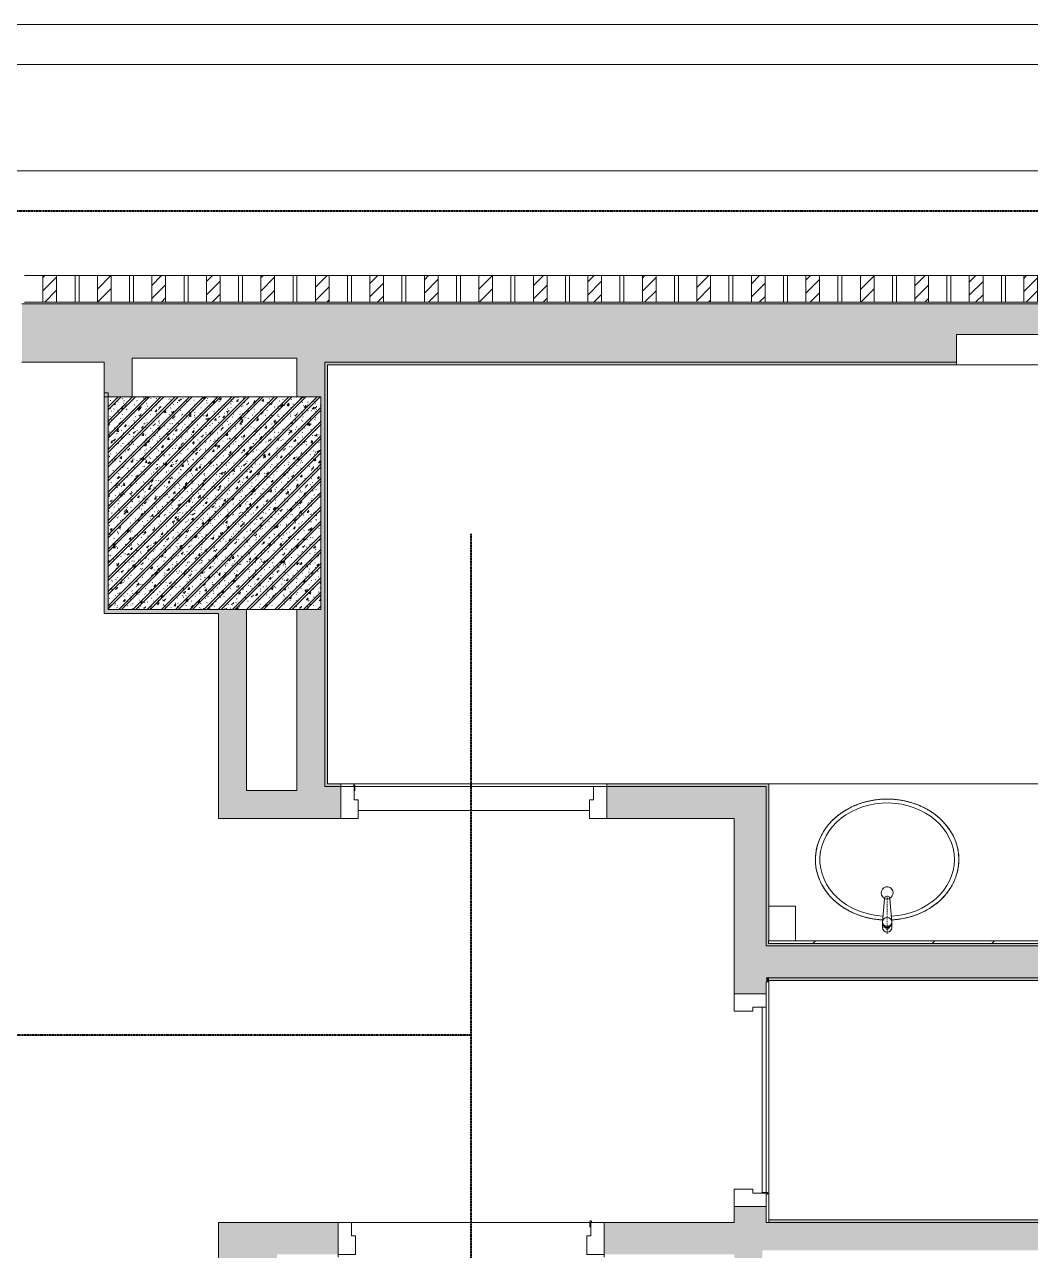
# Model space of a CAD drawing. Header units: millimetres. Extents: x -32090 to 18410, y 18847 to 76047.
# Drawn here: x -4105 to -321, y 71437 to 76047 of the extents above; entities that cross this region are included whole.
import ezdxf

# ---------------------------------------------------------------- set-up
doc = ezdxf.new("R2010")
doc.units = ezdxf.units.MM
doc.linetypes.add('Dash', pattern=[6.35, 3.175, -3.175])
doc.linetypes.add('dash 1-1', pattern=[2, 1, -1])
for name, color, linetype, lineweight in [('A-DETL', 90, 'Continuous', 5), ('A-DOOR', 31, 'Continuous', 5), ('A-DOOR-FRAM', 31, 'Continuous', 5), ('A-FLOR', 192, 'Continuous', 5), ('A-GLAZ-CURT', 52, 'Continuous', 5), ('A-GLAZ-CWMG', 51, 'Continuous', 5), ('A-WALL', 113, 'Continuous', 5), ('A-WALL-PATT', 111, 'Continuous', 5), ('P-SANR-FIXT', 6, 'Continuous', 5), ('P-SANR-FIXT-HDLN', 131, 'Dash', 5), ('S-COLS', 52, 'Continuous', 5)]:
    doc.layers.add(name, color=color, linetype=linetype, lineweight=lineweight)

# ---------------------------------------------------------------- blocks, each defined once
blk = doc.blocks.new('M_Concrete-Square-Column - C1 - 800 X 800-8344235-1st Traffic Floor Plan - Pedestrian')
at = {"layer": 'S-COLS'}
h = blk.add_hatch(dxfattribs=at)
h.set_pattern_fill('FP_17', color=256, style=0, pattern_type=2)
h.set_pattern_definition([(50, (3389.937, -74247), (63.763904, -5.57885), [6.667, -73.342]), (355, (3389.94, -74247), (-12.334876, 66.869514), [5.334, -58.674]), (100.451, (3395.25, -74247.465), (51.43036, 61.29098), [5.667, -62.332]), (46.184, (3389.94, -74229.22), (94.87722, -14.71484), [10.001, -110.014]), (96.636, (3397.84, -74230.45), (83.09115, 86.5993), [8.5, -93.497]), (351.184, (3389.94, -74229.22), (83.09204, 86.59928), [8.001, -88.011]), (21, (3398.827, -74233.665), (53.064487, -35.792726), [6.668, -73.343]), (326, (3398.83, -74233.665), (21.63066, 64.46546), [5.334, -58.674]), (71.451, (3403.25, -74236.65), (74.69646, 28.672367), [5.667, -62.332]), (37.5, (3389.937, -74247), (1.080413, 29.594271), [1.676, -56.286, 1.676, -57.887, -58.896]), (37.5, (3389.937, -74247), (1.080413, 29.594271), [-117.526, 1.676, -57.22]), (7.5, (3389.937, -74247), (23.386368, 35.063507), [1.676, -32.283, 1.676, -54.953, -22.447]), (7.5, (3389.937, -74247), (23.386368, 35.063507), [-90.589, 1.676, -20.771]), (327.5, (3370.112, -74247), (47.456567, -2.005468), [1.676, -20.549, 1.676, -67.666, -92.011]), (327.5, (3370.112, -74247), (47.456567, -2.005468), [-91.567, 1.676, -90.335]), (317.5, (3361.22, -74247), (51.844948, 8.89904), [1.676, -27.216, 1.676, -44.374, -65.342]), (317.5, (3361.22, -74247), (51.844948, 8.89904), [-74.943, 1.676, -63.665]), (45, (3389.937, -74247), (-26.716616, 26.716616), []), (45, (3389.937, -74236.11), (-26.716616, 26.716616), [])])
h.paths.add_polyline_path([(-400, -400), (400, -400), (400, 400), (-400, 400)])
at = {"layer": 'S-COLS', "lineweight": 15}
for p, q in [((400, 400), (-400, 400)), ((-400, 400), (-400, -400)), ((400, -400), (400, 400)), ((-400, -400), (400, -400))]:
    blk.add_line(p, q, dxfattribs=at)
blk = doc.blocks.new('GUTTER_1 - GUTTER_1-8544427-1st Traffic Floor Plan - Pedestrian')
at = {"layer": 'A-FLOR'}
for p, q in [((-32089.9, 76047.2), (18410.1, 76047.2)), ((18260.1, 75897.2), (-31939.9, 75897.2))]:
    blk.add_line(p, q, dxfattribs=at)
blk = doc.blocks.new('LAVABOR COUNTER2 - COUNTER TOP-10127124-1st Traffic Floor Plan - Pedestrian')
at = {"layer": 'P-SANR-FIXT', "color": 7}
blk.add_line((-1345, -600), (1345, -600), dxfattribs=at)
blk = doc.blocks.new('LAVABOR BASIN - LAVABOR BASIN-V38-1st Traffic Floor Plan - Pedestrian')
at = {"layer": 'P-SANR-FIXT', "color": 7}
for start, end in [(180, 64.3388), (115.6641, 180)]:
    blk.add_arc((0, -190), 22.5, start, end, dxfattribs=at)
for major_axis, ratio, start_param, end_param in [((-270, 0), 0.842593, 4.773653, 6.283185), ((270, 0), 0.842593, 3.141593, 7.792717), ((-253, 0), 0.841897, 4.775221, 6.283185), ((253, 0), 0.841897, 3.141593, 7.793141)]:
    blk.add_ellipse((0, -315), major_axis=major_axis, ratio=ratio, start_param=start_param, end_param=end_param, dxfattribs=at)
for points, knots in [([(-16.6, -87.9), (-20.5, -88.1), (-28.5, -88.7), (-40.4, -90), (-56.8, -92.4), (-72.9, -95.8), (-88.4, -100), (-103.9, -104.8), (-122.8, -112.1), (-144.2, -122.3), (-161.2, -132.3), (-174.1, -141), (-186.4, -150.1), (-200.9, -162.6), (-214.1, -176), (-223.6, -187.3), (-232.5, -199), (-242.5, -214.3), (-252.4, -233.3), (-260.2, -253.2), (-265.8, -273.4), (-269.2, -294), (-270, -308), (-270, -315)], [0.5195297, 0.5195297, 0.5195297, 0.5195297, 0.5333333, 0.5479167, 0.5625, 0.5916667, 0.60625, 0.6208333, 0.65, 0.6791667, 0.7083333, 0.7229167, 0.7375, 0.7666667, 0.7958333, 0.8104167, 0.825, 0.8541667, 0.8833333, 0.9125, 0.9416667, 0.9708333, 1, 1, 1, 1]), ([(270, -315), (270, -306.9), (269, -291), (265.3, -271.5), (260.9, -256.1), (256.9, -244.7), (252.2, -233.4), (246.8, -222.4), (240.7, -211.7), (233.9, -201.2), (226.5, -191), (218.5, -181.2), (210, -171.8), (200.7, -162.7), (191, -154), (180.7, -145.9), (170, -138.2), (158.8, -130.9), (147.1, -124.1), (135.1, -117.9), (122.7, -112.2), (109.9, -107.1), (96.7, -102.5), (83.5, -98.5), (70, -95.2), (56.2, -92.4), (42.2, -90.2), (29, -88.7), (20.5, -88.1), (16.6, -87.9)], [0, 0, 0, 0, 0.0333333, 0.0666667, 0.0833333, 0.1, 0.1166667, 0.1333333, 0.15, 0.1666667, 0.1833333, 0.2, 0.2166667, 0.2333333, 0.25, 0.2666667, 0.2833333, 0.3, 0.3166667, 0.3333333, 0.35, 0.3666667, 0.3833333, 0.4, 0.4166667, 0.4333333, 0.45, 0.4666667, 0.4804703, 0.4804703, 0.4804703, 0.4804703]), ([(-270, -315), (-270, -323.1), (-269, -339), (-265.3, -358.5), (-260.9, -373.9), (-256.9, -385.3), (-252.2, -396.6), (-246.8, -407.6), (-240.7, -418.3), (-233.9, -428.8), (-226.5, -439), (-218.5, -448.8), (-210, -458.2), (-200.7, -467.3), (-191, -476), (-180.7, -484.1), (-170, -491.8), (-158.8, -499.1), (-147.1, -505.9), (-135.1, -512.1), (-122.7, -517.8), (-109.9, -522.9), (-96.7, -527.5), (-83.5, -531.5), (-70, -534.8), (-56.2, -537.6), (-42.2, -539.8), (-28.2, -541.4), (-14.2, -542.3), (0, -542.6), (14.2, -542.3), (27.7, -541.4), (40.4, -540), (56.8, -537.6), (72.9, -534.2), (88.4, -530), (103.9, -525.2), (122.8, -517.9), (144.2, -507.7), (161.2, -497.7), (174.1, -489), (186.4, -479.9), (200.9, -467.4), (214.1, -454), (223.6, -442.7), (232.5, -431), (242.5, -415.7), (252.4, -396.7), (260.2, -376.8), (265.8, -356.6), (269.2, -336), (270, -322), (270, -315)], [0, 0, 0, 0, 0.033333, 0.066667, 0.083333, 0.1, 0.116667, 0.133333, 0.15, 0.166667, 0.183333, 0.2, 0.216667, 0.233333, 0.25, 0.266667, 0.283333, 0.3, 0.316667, 0.333333, 0.35, 0.366667, 0.383333, 0.4, 0.416667, 0.433333, 0.45, 0.466667, 0.483333, 0.5, 0.516667, 0.533333, 0.547917, 0.5625, 0.591667, 0.60625, 0.620833, 0.65, 0.679167, 0.708333, 0.722917, 0.7375, 0.766667, 0.795833, 0.810417, 0.825, 0.854167, 0.883333, 0.9125, 0.941667, 0.970833, 1, 1, 1, 1])]:
    blk.add_open_spline(points, degree=3, knots=knots, dxfattribs=at)
blk = doc.blocks.new('Mirror1 - Type 1-10972250-1st Traffic Floor Plan - Pedestrian')
at = {"layer": 'P-SANR-FIXT'}
h = blk.add_hatch(dxfattribs=at)
h.set_pattern_fill('FP_30', color=256, style=0, pattern_type=2)
h.set_pattern_definition([(225, (164.58, 72587), (-84.19025, -308.69666), [396.875, -79.375, 1.676, -77.699])])
h.paths.add_polyline_path([(-1111.4, -5), (-1220.5, -5), (-1220.5, -15), (1470.5, -15), (1470.5, -5), (-533.2, -5)])
at = {"layer": 'P-SANR-FIXT', "color": 7}
for p, q in [((1470.5, -5), (-1220.5, -5)), ((-1220.5, -5), (-1220.5, -15)), ((-1220.5, -15), (1470.5, -15)), ((1470.5, -15), (1470.5, -5))]:
    blk.add_line(p, q, dxfattribs=at)
blk = doc.blocks.new('hop xit xa phong - LT764-9765372-1st Traffic Floor Plan - Pedestrian')
at = {"layer": 'P-SANR-FIXT', "color": 7}
for p, q in [((-50, 130), (-50, 0)), ((-50, 130), (-50, 0)), ((-50, 0), (50, 0)), ((-50, 0), (50, 0))]:
    blk.add_line(p, q, dxfattribs=at)
blk = doc.blocks.new('voi nuoc 1 - BASIN TAP 1-9921684-1st Traffic Floor Plan - Pedestrian')
at = {"layer": 'P-SANR-FIXT', "color": 7}
for p, q in [((-17.2, 44.2), (-10, 131.2)), ((-10, 131.2), (-17.2, 44.2)), ((10, 131.2), (17.3, 44.2)), ((10, 131.2), (17.3, 44.2)), ((-17.2, 23.4), (-17.2, 44.2)), ((-17.2, 44.2), (-17.2, 23.4)), ((17.3, 44.2), (17.3, 23.4)), ((17.3, 44.2), (17.3, 23.4))]:
    blk.add_line(p, q, dxfattribs=at)
for centre, radius, start, end in [((0, 131.2), 10, 0, 180), ((0, 131.2), 10, 0, 180), ((0, 23.4), 17.2, 180, 0), ((0, 23.4), 17.2, 180, 0)]:
    blk.add_arc(centre, radius, start, end, dxfattribs=at)
blk.add_ellipse((0, 44.2), major_axis=(-17.2, 0), ratio=0.965926, dxfattribs=at)
blk.add_ellipse((0, 40.4), major_axis=(-17.2, 0), ratio=0.965926, start_param=0, end_param=3.141593, dxfattribs=at)
at = {"layer": 'P-SANR-FIXT-HDLN', "color": 7}
for p, q in [((0, 0), (0, 143.8)), ((-12.5, 131.3), (12.5, 131.3)), ((-12.5, 23.4), (12.5, 23.4))]:
    blk.add_line(p, q, dxfattribs=at)
blk.add_circle((0, 23.4), 6.5, dxfattribs=at)
blk = doc.blocks.new('HOP GIAY - HOP GIAY-11892526-1st Traffic Floor Plan - Pedestrian')
at = {"layer": 'P-SANR-FIXT', "color": 7}
for p, q in [((-193.5, 110), (193.5, 110)), ((-193.5, -5), (-193.5, 110)), ((193.5, 110), (193.5, -5)), ((193.5, -5), (-193.5, -5))]:
    blk.add_line(p, q, dxfattribs=at)
blk = doc.blocks.new('DP3-D301 - DP3-D301-9167286-1st Traffic Floor Plan - Pedestrian')
at = {"layer": 'A-DOOR'}
for p, q in [((447, 63.1), (447, 44.1)), ((450, 44.1), (450, 58.5)), ((447, 44.1), (450, 44.1))]:
    blk.add_line(p, q, dxfattribs=at)
for centre, radius, start, end in [((450, 63.1), 3, 290.6789, 180), ((450, 63.1), 3, 48.0065, 121.3362), ((450, 63.1), 3, 48.0065, 121.3362), ((450, 63.1), 3, 48.0065, 121.3362), ((450, 63.1), 3, 48.0065, 121.3362), ((450, 63.1), 3, 48.0065, 121.3362), ((450, 63.1), 3, 48.0065, 121.3362), ((450, 63.1), 3, 48.0065, 121.3362), ((452.2, 58.4), 2.19, 120.9247, 176.9338)]:
    blk.add_arc(centre, radius, start, end, dxfattribs=at)
at = {"layer": 'A-DOOR-FRAM'}
for p, q in [((-450, 60), (-500, 60)), ((-450, 10), (-450, 60)), ((500, 60), (450.7, 60)), ((-435, 10), (-450, 10)), ((-435, -60), (-435, 10)), ((450, 10), (435, 10)), ((435, 10), (435, -60)), ((450, 44.1), (450, 10)), ((-500, -60), (-435, -60)), ((435, -60), (500, -60))]:
    blk.add_line(p, q, dxfattribs=at)
blk = doc.blocks.new('DP3-D302 - DP3-D302-9167299-1st Traffic Floor Plan - Pedestrian')
at = {"layer": 'A-DOOR'}
for p, q in [((-350, 60), (-400, 60)), ((-350, 10), (-350, 60)), ((347, 63.1), (347, 44.1)), ((350, 44.1), (350, 58.5)), ((400, 60), (350.7, 60)), ((-335, 10), (-350, 10)), ((-335, -60), (-335, 10)), ((350, 10), (335, 10)), ((335, 10), (335, -60)), ((347, 44.1), (350, 44.1)), ((350, 44.1), (350, 10)), ((-400, -60), (-335, -60)), ((335, -60), (400, -60))]:
    blk.add_line(p, q, dxfattribs=at)
for centre, radius, start, end in [((350, 63.1), 3, 290.6789, 180), ((350, 63.1), 3, 48.0065, 121.3362), ((350, 63.1), 3, 48.0065, 121.3362), ((350, 63.1), 3, 48.0065, 121.3362), ((350, 63.1), 3, 48.0065, 121.3362), ((350, 63.1), 3, 48.0065, 121.3362), ((350, 63.1), 3, 48.0065, 121.3362), ((350, 63.1), 3, 48.0065, 121.3362), ((352.2, 58.4), 2.19, 120.9247, 176.9338)]:
    blk.add_arc(centre, radius, start, end, dxfattribs=at)
blk = doc.blocks.new('DP3-D301 - DP3-D301-9167287-1st Traffic Floor Plan - Pedestrian')
at = {"layer": 'A-DOOR'}
for p, q in [((447, -44.1), (447, -63.1)), ((450, -44.1), (447, -44.1)), ((450, -58.5), (450, -44.1))]:
    blk.add_line(p, q, dxfattribs=at)
for centre, radius, start, end in [((450, -63.1), 3, 180, 69.3211), ((450, -63.1), 3, 238.6638, 311.9935), ((450, -63.1), 3, 238.6638, 311.9935), ((450, -63.1), 3, 238.6638, 311.9935), ((450, -63.1), 3, 238.6638, 311.9935), ((450, -63.1), 3, 238.6638, 311.9935), ((450, -63.1), 3, 238.6638, 311.9935), ((450, -63.1), 3, 238.6638, 311.9935), ((452.2, -58.4), 2.19, 183.0662, 239.0753)]:
    blk.add_arc(centre, radius, start, end, dxfattribs=at)
at = {"layer": 'A-DOOR-FRAM'}
for p, q in [((-500, 60), (-435, 60)), ((-435, 60), (-435, -10)), ((435, 60), (500, 60)), ((435, -10), (435, 60)), ((-450, -10), (-450, -60)), ((-435, -10), (-450, -10)), ((450, -10), (435, -10)), ((450, -44.1), (450, -10)), ((-450, -60), (-500, -60)), ((500, -60), (450.7, -60))]:
    blk.add_line(p, q, dxfattribs=at)
blk = doc.blocks.new('X Block - X Block-V100-1st Traffic Floor Plan - Pedestrian')
at = {"layer": 'A-GLAZ-CURT'}
h = blk.add_hatch(dxfattribs=at)
h.set_pattern_fill('FP_82', color=256, style=0, pattern_type=2)
h.set_pattern_definition([(225, (-327.434, 75052.996), (24.748737, -24.748737), [])])
h.paths.add_polyline_path([(18.3, 50), (-33.3, 50), (-33.3, -50), (18.3, -50)])
for p, q in [((-102.5, 50), (-33.3, 50)), ((-102.5, 50), (-102.5, -50)), ((18.3, 50), (-33.3, 50)), ((-33.3, 50), (-33.3, -50)), ((18.3, -50), (18.3, 50)), ((18.3, 50), (87.5, 50)), ((87.5, 50), (87.5, -50)), ((-33.3, -50), (-102.5, -50)), ((-33.3, -50), (18.3, -50)), ((87.5, -50), (18.3, -50))]:
    blk.add_line(p, q, dxfattribs=at)
blk = doc.blocks.new('X Block - X Block-V101-1st Traffic Floor Plan - Pedestrian')
at = {"layer": 'A-GLAZ-CURT'}
h = blk.add_hatch(dxfattribs=at)
h.set_pattern_fill('FP_83', color=256, style=0, pattern_type=2)
h.set_pattern_definition([(225, (-532.434, 75052.996), (24.748737, -24.748737), [])])
h.paths.add_polyline_path([(18.3, 50), (-33.3, 50), (-33.3, -50), (18.3, -50)])
for p, q in [((-102.5, 50), (-33.3, 50)), ((-102.5, 50), (-102.5, -50)), ((18.3, 50), (-33.3, 50)), ((-33.3, 50), (-33.3, -50)), ((18.3, -50), (18.3, 50)), ((18.3, 50), (87.5, 50)), ((87.5, 50), (87.5, -50)), ((-33.3, -50), (-102.5, -50)), ((-33.3, -50), (18.3, -50)), ((87.5, -50), (18.3, -50))]:
    blk.add_line(p, q, dxfattribs=at)
blk = doc.blocks.new('X Block - X Block-V102-1st Traffic Floor Plan - Pedestrian')
at = {"layer": 'A-GLAZ-CURT'}
h = blk.add_hatch(dxfattribs=at)
h.set_pattern_fill('FP_84', color=256, style=0, pattern_type=2)
h.set_pattern_definition([(225, (-737.434, 75052.996), (24.748737, -24.748737), [])])
h.paths.add_polyline_path([(18.3, 50), (-33.3, 50), (-33.3, -50), (18.3, -50)])
for p, q in [((-102.5, 50), (-33.3, 50)), ((-102.5, 50), (-102.5, -50)), ((18.3, 50), (-33.3, 50)), ((-33.3, 50), (-33.3, -50)), ((18.3, -50), (18.3, 50)), ((18.3, 50), (87.5, 50)), ((87.5, 50), (87.5, -50)), ((-33.3, -50), (-102.5, -50)), ((-33.3, -50), (18.3, -50)), ((87.5, -50), (18.3, -50))]:
    blk.add_line(p, q, dxfattribs=at)
blk = doc.blocks.new('X Block - X Block-V103-1st Traffic Floor Plan - Pedestrian')
at = {"layer": 'A-GLAZ-CURT'}
h = blk.add_hatch(dxfattribs=at)
h.set_pattern_fill('FP_85', color=256, style=0, pattern_type=2)
h.set_pattern_definition([(225, (-942.434, 75052.996), (24.748737, -24.748737), [])])
h.paths.add_polyline_path([(18.3, 50), (-33.3, 50), (-33.3, -50), (18.3, -50)])
for p, q in [((-102.5, 50), (-33.3, 50)), ((-102.5, 50), (-102.5, -50)), ((18.3, 50), (-33.3, 50)), ((-33.3, 50), (-33.3, -50)), ((18.3, -50), (18.3, 50)), ((18.3, 50), (87.5, 50)), ((87.5, 50), (87.5, -50)), ((-33.3, -50), (-102.5, -50)), ((-33.3, -50), (18.3, -50)), ((87.5, -50), (18.3, -50))]:
    blk.add_line(p, q, dxfattribs=at)
blk = doc.blocks.new('X Block - X Block-V104-1st Traffic Floor Plan - Pedestrian')
at = {"layer": 'A-GLAZ-CURT'}
h = blk.add_hatch(dxfattribs=at)
h.set_pattern_fill('FP_86', color=256, style=0, pattern_type=2)
h.set_pattern_definition([(225, (-1147.434, 75052.996), (24.748737, -24.748737), [])])
h.paths.add_polyline_path([(18.3, 50), (-33.3, 50), (-33.3, -50), (18.3, -50)])
for p, q in [((-102.5, 50), (-33.3, 50)), ((-102.5, 50), (-102.5, -50)), ((18.3, 50), (-33.3, 50)), ((-33.3, 50), (-33.3, -50)), ((18.3, -50), (18.3, 50)), ((18.3, 50), (87.5, 50)), ((87.5, 50), (87.5, -50)), ((-33.3, -50), (-102.5, -50)), ((-33.3, -50), (18.3, -50)), ((87.5, -50), (18.3, -50))]:
    blk.add_line(p, q, dxfattribs=at)
blk = doc.blocks.new('X Block - X Block-V105-1st Traffic Floor Plan - Pedestrian')
at = {"layer": 'A-GLAZ-CURT'}
h = blk.add_hatch(dxfattribs=at)
h.set_pattern_fill('FP_87', color=256, style=0, pattern_type=2)
h.set_pattern_definition([(225, (-1352.434, 75052.996), (24.748737, -24.748737), [])])
h.paths.add_polyline_path([(18.3, 50), (-33.3, 50), (-33.3, -50), (18.3, -50)])
for p, q in [((-102.5, 50), (-33.3, 50)), ((-102.5, 50), (-102.5, -50)), ((18.3, 50), (-33.3, 50)), ((-33.3, 50), (-33.3, -50)), ((18.3, -50), (18.3, 50)), ((18.3, 50), (87.5, 50)), ((87.5, 50), (87.5, -50)), ((-33.3, -50), (-102.5, -50)), ((-33.3, -50), (18.3, -50)), ((87.5, -50), (18.3, -50))]:
    blk.add_line(p, q, dxfattribs=at)
blk = doc.blocks.new('X Block - X Block-V106-1st Traffic Floor Plan - Pedestrian')
at = {"layer": 'A-GLAZ-CURT'}
h = blk.add_hatch(dxfattribs=at)
h.set_pattern_fill('FP_88', color=256, style=0, pattern_type=2)
h.set_pattern_definition([(225, (-1557.434, 75052.996), (24.748737, -24.748737), [])])
h.paths.add_polyline_path([(18.3, 50), (-33.3, 50), (-33.3, -50), (18.3, -50)])
for p, q in [((-102.5, 50), (-33.3, 50)), ((-102.5, 50), (-102.5, -50)), ((18.3, 50), (-33.3, 50)), ((-33.3, 50), (-33.3, -50)), ((18.3, -50), (18.3, 50)), ((18.3, 50), (87.5, 50)), ((87.5, 50), (87.5, -50)), ((-33.3, -50), (-102.5, -50)), ((-33.3, -50), (18.3, -50)), ((87.5, -50), (18.3, -50))]:
    blk.add_line(p, q, dxfattribs=at)
blk = doc.blocks.new('X Block - X Block-V107-1st Traffic Floor Plan - Pedestrian')
at = {"layer": 'A-GLAZ-CURT'}
h = blk.add_hatch(dxfattribs=at)
h.set_pattern_fill('FP_89', color=256, style=0, pattern_type=2)
h.set_pattern_definition([(225, (-1762.434, 75052.996), (24.748737, -24.748737), [])])
h.paths.add_polyline_path([(18.3, 50), (-33.3, 50), (-33.3, -50), (18.3, -50)])
for p, q in [((-102.5, 50), (-33.3, 50)), ((-102.5, 50), (-102.5, -50)), ((18.3, 50), (-33.3, 50)), ((-33.3, 50), (-33.3, -50)), ((18.3, -50), (18.3, 50)), ((18.3, 50), (87.5, 50)), ((87.5, 50), (87.5, -50)), ((-33.3, -50), (-102.5, -50)), ((-33.3, -50), (18.3, -50)), ((87.5, -50), (18.3, -50))]:
    blk.add_line(p, q, dxfattribs=at)
blk = doc.blocks.new('X Block - X Block-V108-1st Traffic Floor Plan - Pedestrian')
at = {"layer": 'A-GLAZ-CURT'}
h = blk.add_hatch(dxfattribs=at)
h.set_pattern_fill('FP_90', color=256, style=0, pattern_type=2)
h.set_pattern_definition([(225, (-1967.434, 75052.996), (24.748737, -24.748737), [])])
h.paths.add_polyline_path([(18.3, 50), (-33.3, 50), (-33.3, -50), (18.3, -50)])
for p, q in [((-102.5, 50), (-33.3, 50)), ((-102.5, 50), (-102.5, -50)), ((18.3, 50), (-33.3, 50)), ((-33.3, 50), (-33.3, -50)), ((18.3, -50), (18.3, 50)), ((18.3, 50), (87.5, 50)), ((87.5, 50), (87.5, -50)), ((-33.3, -50), (-102.5, -50)), ((-33.3, -50), (18.3, -50)), ((87.5, -50), (18.3, -50))]:
    blk.add_line(p, q, dxfattribs=at)
blk = doc.blocks.new('X Block - X Block-V109-1st Traffic Floor Plan - Pedestrian')
at = {"layer": 'A-GLAZ-CURT'}
h = blk.add_hatch(dxfattribs=at)
h.set_pattern_fill('FP_91', color=256, style=0, pattern_type=2)
h.set_pattern_definition([(225, (-2172.434, 75052.996), (24.748737, -24.748737), [])])
h.paths.add_polyline_path([(18.3, 50), (-33.3, 50), (-33.3, -50), (18.3, -50)])
for p, q in [((-102.5, 50), (-33.3, 50)), ((-102.5, 50), (-102.5, -50)), ((18.3, 50), (-33.3, 50)), ((-33.3, 50), (-33.3, -50)), ((18.3, -50), (18.3, 50)), ((18.3, 50), (87.5, 50)), ((87.5, 50), (87.5, -50)), ((-33.3, -50), (-102.5, -50)), ((-33.3, -50), (18.3, -50)), ((87.5, -50), (18.3, -50))]:
    blk.add_line(p, q, dxfattribs=at)
blk = doc.blocks.new('X Block - X Block-V110-1st Traffic Floor Plan - Pedestrian')
at = {"layer": 'A-GLAZ-CURT'}
h = blk.add_hatch(dxfattribs=at)
h.set_pattern_fill('FP_92', color=256, style=0, pattern_type=2)
h.set_pattern_definition([(225, (-2377.434, 75052.996), (24.748737, -24.748737), [])])
h.paths.add_polyline_path([(18.3, 50), (-33.3, 50), (-33.3, -50), (18.3, -50)])
for p, q in [((-102.5, 50), (-33.3, 50)), ((-102.5, 50), (-102.5, -50)), ((18.3, 50), (-33.3, 50)), ((-33.3, 50), (-33.3, -50)), ((18.3, -50), (18.3, 50)), ((18.3, 50), (87.5, 50)), ((87.5, 50), (87.5, -50)), ((-33.3, -50), (-102.5, -50)), ((-33.3, -50), (18.3, -50)), ((87.5, -50), (18.3, -50))]:
    blk.add_line(p, q, dxfattribs=at)
blk = doc.blocks.new('X Block - X Block-V111-1st Traffic Floor Plan - Pedestrian')
at = {"layer": 'A-GLAZ-CURT'}
h = blk.add_hatch(dxfattribs=at)
h.set_pattern_fill('FP_93', color=256, style=0, pattern_type=2)
h.set_pattern_definition([(225, (-2582.434, 75052.996), (24.748737, -24.748737), [])])
h.paths.add_polyline_path([(18.3, 50), (-33.3, 50), (-33.3, -50), (18.3, -50)])
for p, q in [((-102.5, 50), (-33.3, 50)), ((-102.5, 50), (-102.5, -50)), ((18.3, 50), (-33.3, 50)), ((-33.3, 50), (-33.3, -50)), ((18.3, -50), (18.3, 50)), ((18.3, 50), (87.5, 50)), ((87.5, 50), (87.5, -50)), ((-33.3, -50), (-102.5, -50)), ((-33.3, -50), (18.3, -50)), ((87.5, -50), (18.3, -50))]:
    blk.add_line(p, q, dxfattribs=at)
blk = doc.blocks.new('X Block - X Block-V112-1st Traffic Floor Plan - Pedestrian')
at = {"layer": 'A-GLAZ-CURT'}
h = blk.add_hatch(dxfattribs=at)
h.set_pattern_fill('FP_94', color=256, style=0, pattern_type=2)
h.set_pattern_definition([(225, (-2787.434, 75052.996), (24.748737, -24.748737), [])])
h.paths.add_polyline_path([(18.3, 50), (-33.3, 50), (-33.3, -50), (18.3, -50)])
for p, q in [((-102.5, 50), (-33.3, 50)), ((-102.5, 50), (-102.5, -50)), ((18.3, 50), (-33.3, 50)), ((-33.3, 50), (-33.3, -50)), ((18.3, -50), (18.3, 50)), ((18.3, 50), (87.5, 50)), ((87.5, 50), (87.5, -50)), ((-33.3, -50), (-102.5, -50)), ((-33.3, -50), (18.3, -50)), ((87.5, -50), (18.3, -50))]:
    blk.add_line(p, q, dxfattribs=at)
blk = doc.blocks.new('X Block - X Block-V113-1st Traffic Floor Plan - Pedestrian')
at = {"layer": 'A-GLAZ-CURT'}
h = blk.add_hatch(dxfattribs=at)
h.set_pattern_fill('FP_95', color=256, style=0, pattern_type=2)
h.set_pattern_definition([(225, (-2992.434, 75052.996), (24.748737, -24.748737), [])])
h.paths.add_polyline_path([(18.3, 50), (-33.3, 50), (-33.3, -50), (18.3, -50)])
for p, q in [((-102.5, 50), (-33.3, 50)), ((-102.5, 50), (-102.5, -50)), ((18.3, 50), (-33.3, 50)), ((-33.3, 50), (-33.3, -50)), ((18.3, -50), (18.3, 50)), ((18.3, 50), (87.5, 50)), ((87.5, 50), (87.5, -50)), ((-33.3, -50), (-102.5, -50)), ((-33.3, -50), (18.3, -50)), ((87.5, -50), (18.3, -50))]:
    blk.add_line(p, q, dxfattribs=at)
blk = doc.blocks.new('X Block - X Block-V114-1st Traffic Floor Plan - Pedestrian')
at = {"layer": 'A-GLAZ-CURT'}
h = blk.add_hatch(dxfattribs=at)
h.set_pattern_fill('FP_96', color=256, style=0, pattern_type=2)
h.set_pattern_definition([(225, (-3197.434, 75052.996), (24.748737, -24.748737), [])])
h.paths.add_polyline_path([(18.3, 50), (-33.3, 50), (-33.3, -50), (18.3, -50)])
for p, q in [((-102.5, 50), (-33.3, 50)), ((-102.5, 50), (-102.5, -50)), ((18.3, 50), (-33.3, 50)), ((-33.3, 50), (-33.3, -50)), ((18.3, -50), (18.3, 50)), ((18.3, 50), (87.5, 50)), ((87.5, 50), (87.5, -50)), ((-33.3, -50), (-102.5, -50)), ((-33.3, -50), (18.3, -50)), ((87.5, -50), (18.3, -50))]:
    blk.add_line(p, q, dxfattribs=at)
blk = doc.blocks.new('X Block - X Block-V115-1st Traffic Floor Plan - Pedestrian')
at = {"layer": 'A-GLAZ-CURT'}
h = blk.add_hatch(dxfattribs=at)
h.set_pattern_fill('FP_97', color=256, style=0, pattern_type=2)
h.set_pattern_definition([(225, (-3402.434, 75052.996), (24.748737, -24.748737), [])])
h.paths.add_polyline_path([(18.3, 50), (-33.3, 50), (-33.3, -50), (18.3, -50)])
for p, q in [((-102.5, 50), (-33.3, 50)), ((-102.5, 50), (-102.5, -50)), ((18.3, 50), (-33.3, 50)), ((-33.3, 50), (-33.3, -50)), ((18.3, -50), (18.3, 50)), ((18.3, 50), (87.5, 50)), ((87.5, 50), (87.5, -50)), ((-33.3, -50), (-102.5, -50)), ((-33.3, -50), (18.3, -50)), ((87.5, -50), (18.3, -50))]:
    blk.add_line(p, q, dxfattribs=at)
blk = doc.blocks.new('X Block - X Block-V116-1st Traffic Floor Plan - Pedestrian')
at = {"layer": 'A-GLAZ-CURT'}
h = blk.add_hatch(dxfattribs=at)
h.set_pattern_fill('FP_98', color=256, style=0, pattern_type=2)
h.set_pattern_definition([(225, (-3607.434, 75052.996), (24.748737, -24.748737), [])])
h.paths.add_polyline_path([(18.3, 50), (-33.3, 50), (-33.3, -50), (18.3, -50)])
for p, q in [((-102.5, 50), (-33.3, 50)), ((-102.5, 50), (-102.5, -50)), ((18.3, 50), (-33.3, 50)), ((-33.3, 50), (-33.3, -50)), ((18.3, -50), (18.3, 50)), ((18.3, 50), (87.5, 50)), ((87.5, 50), (87.5, -50)), ((-33.3, -50), (-102.5, -50)), ((-33.3, -50), (18.3, -50)), ((87.5, -50), (18.3, -50))]:
    blk.add_line(p, q, dxfattribs=at)
blk = doc.blocks.new('Rectangular Mullion - 15 x 100mm-10597006-1st Traffic Floor Plan - Pedestrian')
at = {"layer": 'A-GLAZ-CWMG'}
for p, q in [((10230.1, 75103), (10245.1, 75103)), ((10245.1, 75003), (10230.1, 75003))]:
    blk.add_line(p, q, dxfattribs=at)
blk = doc.blocks.new('X Block - X Block-V117-1st Traffic Floor Plan - Pedestrian')
at = {"layer": 'A-GLAZ-CURT'}
h = blk.add_hatch(dxfattribs=at)
h.set_pattern_fill('FP_99', color=256, style=0, pattern_type=2)
h.set_pattern_definition([(225, (-3812.434, 75052.996), (24.748737, -24.748737), [])])
h.paths.add_polyline_path([(18.3, 50), (-33.3, 50), (-33.3, -50), (18.3, -50)])
for p, q in [((-102.5, 50), (-33.3, 50)), ((-102.5, 50), (-102.5, -50)), ((18.3, 50), (-33.3, 50)), ((-33.3, 50), (-33.3, -50)), ((18.3, -50), (18.3, 50)), ((18.3, 50), (87.5, 50)), ((87.5, 50), (87.5, -50)), ((-33.3, -50), (-102.5, -50)), ((-33.3, -50), (18.3, -50)), ((87.5, -50), (18.3, -50))]:
    blk.add_line(p, q, dxfattribs=at)
blk = doc.blocks.new('X Block - X Block-V118-1st Traffic Floor Plan - Pedestrian')
at = {"layer": 'A-GLAZ-CURT'}
h = blk.add_hatch(dxfattribs=at)
h.set_pattern_fill('FP_100', color=256, style=0, pattern_type=2)
h.set_pattern_definition([(225, (-4009.934, 75052.996), (24.748737, -24.748737), [])])
h.paths.add_polyline_path([(25.8, 50), (-25.8, 50), (-25.8, -50), (25.8, -50)])
for p, q in [((-95, 50), (-25.8, 50)), ((-95, 50), (-95, -50)), ((25.8, 50), (-25.8, 50)), ((-25.8, 50), (-25.8, -50)), ((25.8, -50), (25.8, 50)), ((25.8, 50), (95, 50)), ((-25.8, -50), (-95, -50)), ((-25.8, -50), (25.8, -50)), ((95, -50), (25.8, -50))]:
    blk.add_line(p, q, dxfattribs=at)

msp = doc.modelspace()

# ---------------------------------------------------------------- hatches: boundary and pattern name
at = {"layer": 'A-WALL-PATT'}
h = msp.add_hatch(color=256, dxfattribs=at)
h.paths.add_polyline_path([(-4114.9, 74777), (-3804.9, 74777), (-3804.9, 74997), (-4114.9, 74997), (-4114.9, 74907.8)])
h.paths.add_polyline_path([(-5174.9, 74777), (-5114.9, 74777), (-5114.9, 74997), (-5174.9, 74997), (-5174.9, 74907.8)])
for points in [[(-3699.9, 74647), (-3699.9, 74997), (-3804.9, 74997), (-3804.9, 74647), (-3789.9, 74647)], [(-3079.9, 74792), (-3079.9, 74997), (-3699.9, 74997), (-3699.9, 74792), (-3349, 74792)], [(-2974.9, 74647), (-2974.9, 74997), (-3079.9, 74997), (-3079.9, 74647), (-2989.9, 74647)], [(-2964.9, 73182), (-2964.9, 74777), (-2974.9, 74777), (-2974.9, 73182)], [(-3789.9, 73832), (-3789.9, 74662), (-3804.9, 74662), (-3804.9, 73832)], [(-2989.9, 73847), (-2974.9, 73847), (-2974.9, 74647), (-2989.9, 74647)], [(-3269.9, 73832), (-3269.9, 73847), (-3789.9, 73847), (-3789.9, 73832), (-3349, 73832)], [(-3269.9, 73167), (-3269.9, 73832), (-3374.9, 73832), (-3374.9, 73167), (-3349, 73167)], [(-3079.9, 73167), (-2974.9, 73167), (-2974.9, 73847), (-3079.9, 73847), (-3079.9, 73182)], [(-3374.9, 73062), (-2974.9, 73062), (-2974.9, 73167), (-3374.9, 73167)], [(-1305.9, 72592), (-1305.9, 72602), (-1304.9, 72602), (-1304.9, 73192), (-1314.9, 73192), (-1314.9, 72592)], [(-458.4, 72582), (1385.1, 72582), (1385.1, 72592), (-1314.9, 72592), (-1314.9, 72582), (-1036.5, 72582)], [(-1036.5, 72462), (1395.1, 72462), (1395.1, 72582), (-1314.9, 72582), (-1314.9, 72462)], [(-1304.9, 72447), (-1304.9, 72462), (-1314.9, 72462), (-1314.9, 72447)], [(-1304.9, 72452), (1395.1, 72452), (1395.1, 72462), (-1304.9, 72462)], [(1395.1, 71542), (1395.1, 71552), (-1304.9, 71552), (-1304.9, 71542), (1385.1, 71542)], [(-3349, 69069.5), (-3154.9, 69069.5), (-3154.9, 71542), (-3374.9, 71542), (-3374.9, 69069.5)], [(-1329.9, 71437), (1395.1, 71437), (1395.1, 71542), (-1434.9, 71542), (-1434.9, 71437)], [(-1329.9, 69069.5), (-1329.9, 71437), (-1434.9, 71437), (-1434.9, 69069.5), (-1419.9, 69069.5)]]:
    msp.add_hatch(color=256, dxfattribs=at).paths.add_polyline_path(points)
h = msp.add_hatch(color=256, dxfattribs=at)
h.paths.add_polyline_path([(10655.1, 74777), (10655.1, 74997), (5722.6, 74997), (5722.6, 74777), (10525.8, 74777)])
h.paths.add_polyline_path([(4325.1, 74777), (4722.6, 74777), (4722.6, 74997), (-2974.9, 74997), (-2974.9, 74777), (-598.4, 74777), (-598.4, 74882), (-211.4, 74882), (-211.4, 74777), (3588.4, 74777)])
h = msp.add_hatch(color=256, dxfattribs=at)
h.paths.add_polyline_path([(-1036.5, 74767), (-598.4, 74767), (-598.4, 74777), (-2964.9, 74777), (-2964.9, 74767)])
h.paths.add_polyline_path([(-211.4, 74767), (4325.1, 74767), (4325.1, 74777), (-211.4, 74777)])
h = msp.add_hatch(color=256, dxfattribs=at)
h.paths.add_polyline_path([(-2974.9, 73062), (-2914.9, 73062), (-2914.9, 73182), (-2974.9, 73182), (-2974.9, 73148.7)])
h.paths.add_polyline_path([(-1914.9, 73062), (-1434.9, 73062), (-1434.9, 73182), (-1914.9, 73182)])
h = msp.add_hatch(color=256, dxfattribs=at)
h.paths.add_polyline_path([(-2914.9, 73182), (-2914.9, 73192), (-2964.9, 73192), (-2964.9, 73182)])
h.paths.add_polyline_path([(-1314.9, 73182), (-1314.9, 73192), (-1914.9, 73192), (-1914.9, 73182)])
h = msp.add_hatch(color=256, dxfattribs=at)
h.paths.add_polyline_path([(-1434.9, 71542), (-1314.9, 71542), (-1314.9, 71602), (-1434.9, 71602)])
h.paths.add_polyline_path([(-1434.9, 72402), (-1314.9, 72402), (-1314.9, 73182), (-1434.9, 73182), (-1434.9, 72462)])
h = msp.add_hatch(color=256, dxfattribs=at)
h.paths.add_polyline_path([(-3154.9, 71422), (-2924.9, 71422), (-2924.9, 71542), (-3154.9, 71542)])
h.paths.add_polyline_path([(-1434.9, 71422), (-1434.9, 71542), (-1924.9, 71542), (-1924.9, 71422), (-1614.6, 71422)])

# ---------------------------------------------------------------- linework, layer by layer
at = {"layer": 'A-DETL', "linetype": 'dash 1-1', "lineweight": 40}
for p, q in [((-4704.9, 75347), (12295.1, 75347)), ((-2424.9, 70251.2), (-2424.9, 74133.2)), ((-2424.9, 72247), (-5804.9, 72247))]:
    msp.add_line(p, q, dxfattribs=at)
at = {"layer": 'A-FLOR'}
for p, q in [((-31539.9, 75497.2), (17860.1, 75497.2)), ((-2849.9, 73092), (-1979.9, 73092)), ((-1329.9, 72352), (-1329.9, 71655)), ((-1977.9, 71542), (-2874.9, 71542))]:
    msp.add_line(p, q, dxfattribs=at)
at = {"layer": 'A-WALL', "lineweight": 15}
for p, q in [((4722.6, 74997), (-4114.9, 74997)), ((-4114.9, 74777), (-3804.9, 74777)), ((-3804.9, 74777), (-3804.9, 74662)), ((-3699.9, 74647), (-3699.9, 74792)), ((-3699.9, 74792), (-3079.9, 74792)), ((-3079.9, 74792), (-3079.9, 74647)), ((-2974.9, 73182), (-2974.9, 74777)), ((-2974.9, 74777), (-598.4, 74777)), ((-2974.9, 74777), (-2974.9, 73182)), ((-598.4, 74777), (-2974.9, 74777)), ((-2964.9, 73192), (-2964.9, 74767)), ((-2964.9, 74767), (-598.4, 74767)), ((-3789.9, 74662), (-3804.9, 74662)), ((-3804.9, 74647), (-3789.9, 74647)), ((-3804.9, 74647), (-3804.9, 73832)), ((-3789.9, 74647), (-3789.9, 74662)), ((-3804.9, 73832), (-3374.9, 73832)), ((-3374.9, 73832), (-3374.9, 73062)), ((-3269.9, 73167), (-3269.9, 73847)), ((-3079.9, 73847), (-3079.9, 73167)), ((-3079.9, 73167), (-3269.9, 73167)), ((-2974.9, 73182), (-2914.9, 73182)), ((-2914.9, 73192), (-2964.9, 73192)), ((-2914.9, 73062), (-2914.9, 73192)), ((-1914.9, 73192), (-1914.9, 73062)), ((-1304.9, 73192), (-1914.9, 73192)), ((-1314.9, 73182), (-1914.9, 73182)), ((-1314.9, 72582), (-1314.9, 73182)), ((-1304.9, 72602), (-1304.9, 73192)), ((-3374.9, 73062), (-2974.9, 73062)), ((-2974.9, 73062), (-2914.9, 73062)), ((-1914.9, 73062), (-1434.9, 73062)), ((-1434.9, 73062), (-1434.9, 72402)), ((1395.1, 72582), (-1314.9, 72582)), ((-1314.9, 72462), (1395.1, 72462)), ((-1314.9, 72402), (-1314.9, 72447)), ((-1314.9, 72447), (-1304.9, 72447)), ((-1304.9, 72452), (1385.1, 72452)), ((-1304.9, 72447), (-1304.9, 72452)), ((-1434.9, 72402), (-1314.9, 72402)), ((-1434.9, 71602), (-1434.9, 71542)), ((-1314.9, 71602), (-1434.9, 71602)), ((-1314.9, 71542), (-1314.9, 71602)), ((1385.1, 71552), (-1304.9, 71552)), ((-1304.9, 71552), (-1304.9, 71542)), ((-2924.9, 71542), (-3374.9, 71542)), ((-3374.9, 71542), (-3374.9, 68712)), ((-2924.9, 71412), (-2924.9, 71542)), ((-1434.9, 71542), (-1924.9, 71542)), ((-1924.9, 71542), (-1924.9, 71412)), ((-1314.9, 71542), (1395.1, 71542))]:
    msp.add_line(p, q, dxfattribs=at)
at = {"layer": 'A-WALL'}
for p, q in [((-3804.9, 74662), (-3804.9, 74647)), ((-3804.9, 74662), (-3804.9, 74647)), ((-2914.9, 73192), (-1914.9, 73192)), ((-1964.9, 73182), (-2861.9, 73182)), ((-1304.9, 72447), (-1304.9, 71552)), ((-1314.9, 71655), (-1314.9, 72352))]:
    msp.add_line(p, q, dxfattribs=at)

# ---------------------------------------------------------------- block references
at = {"layer": 'A-DOOR', "rotation": 270.0000000000001}
msp.add_blockref('DP3-D302 - DP3-D302-9167299-1st Traffic Floor Plan - Pedestrian', (-1374.9, 72002), dxfattribs=at)
at = {"layer": 'A-DOOR-FRAM', "rotation": 180}
msp.add_blockref('DP3-D301 - DP3-D301-9167287-1st Traffic Floor Plan - Pedestrian', (-2414.9, 73122), dxfattribs=at)
at = {"layer": 'A-DOOR-FRAM'}
msp.add_blockref('DP3-D301 - DP3-D301-9167286-1st Traffic Floor Plan - Pedestrian', (-2424.9, 71482), dxfattribs=at)
at = {"layer": 'A-FLOR'}
msp.add_blockref('GUTTER_1 - GUTTER_1-8544427-1st Traffic Floor Plan - Pedestrian', (0, 0), dxfattribs=at)
at = {"layer": 'A-GLAZ-CURT', "rotation": 180}
for name, p in [('X Block - X Block-V118-1st Traffic Floor Plan - Pedestrian', (-4009.9, 75053)), ('X Block - X Block-V117-1st Traffic Floor Plan - Pedestrian', (-3812.4, 75053)), ('X Block - X Block-V116-1st Traffic Floor Plan - Pedestrian', (-3607.4, 75053)), ('X Block - X Block-V115-1st Traffic Floor Plan - Pedestrian', (-3402.4, 75053)), ('X Block - X Block-V114-1st Traffic Floor Plan - Pedestrian', (-3197.4, 75053)), ('X Block - X Block-V113-1st Traffic Floor Plan - Pedestrian', (-2992.4, 75053)), ('X Block - X Block-V112-1st Traffic Floor Plan - Pedestrian', (-2787.4, 75053)), ('X Block - X Block-V111-1st Traffic Floor Plan - Pedestrian', (-2582.4, 75053)), ('X Block - X Block-V110-1st Traffic Floor Plan - Pedestrian', (-2377.4, 75053)), ('X Block - X Block-V109-1st Traffic Floor Plan - Pedestrian', (-2172.4, 75053)), ('X Block - X Block-V108-1st Traffic Floor Plan - Pedestrian', (-1967.4, 75053)), ('X Block - X Block-V107-1st Traffic Floor Plan - Pedestrian', (-1762.4, 75053)), ('X Block - X Block-V106-1st Traffic Floor Plan - Pedestrian', (-1557.4, 75053)), ('X Block - X Block-V105-1st Traffic Floor Plan - Pedestrian', (-1352.4, 75053)), ('X Block - X Block-V104-1st Traffic Floor Plan - Pedestrian', (-1147.4, 75053)), ('X Block - X Block-V103-1st Traffic Floor Plan - Pedestrian', (-942.4, 75053)), ('X Block - X Block-V102-1st Traffic Floor Plan - Pedestrian', (-737.4, 75053)), ('X Block - X Block-V101-1st Traffic Floor Plan - Pedestrian', (-532.4, 75053)), ('X Block - X Block-V100-1st Traffic Floor Plan - Pedestrian', (-327.4, 75053))]:
    msp.add_blockref(name, p, dxfattribs=at)
at = {"layer": 'A-GLAZ-CWMG'}
for p in [(-14145, 0), (-13940, 0), (-13735, 0), (-13530, 0), (-13325, 0), (-13120, 0), (-12915, 0), (-12710, 0), (-12505, 0), (-12300, 0), (-12095, 0), (-11890, 0), (-11685, 0), (-11480, 0), (-11275, 0), (-11070, 0), (-10865, 0), (-10660, 0)]:
    msp.add_blockref('Rectangular Mullion - 15 x 100mm-10597006-1st Traffic Floor Plan - Pedestrian', p, dxfattribs=at)
at = {"layer": 'P-SANR-FIXT', "color": 7}
for name, p in [('HOP GIAY - HOP GIAY-11892526-1st Traffic Floor Plan - Pedestrian', (-404.9, 74772)), ('voi nuoc 1 - BASIN TAP 1-9921684-1st Traffic Floor Plan - Pedestrian', (-859.9, 72628))]:
    msp.add_blockref(name, p, dxfattribs=at)
at = {"layer": 'P-SANR-FIXT', "color": 7, "rotation": 180}
for name, p in [('LAVABOR COUNTER2 - COUNTER TOP-10127124-1st Traffic Floor Plan - Pedestrian', (40.1, 72592)), ('LAVABOR BASIN - LAVABOR BASIN-V38-1st Traffic Floor Plan - Pedestrian', (-859.9, 72592)), ('hop xit xa phong - LT764-9765372-1st Traffic Floor Plan - Pedestrian', (-1254.9, 72732)), ('Mirror1 - Type 1-10972250-1st Traffic Floor Plan - Pedestrian', (164.6, 72587))]:
    msp.add_blockref(name, p, dxfattribs=at)
at = {"layer": 'S-COLS', "lineweight": 15}
msp.add_blockref('M_Concrete-Square-Column - C1 - 800 X 800-8344235-1st Traffic Floor Plan - Pedestrian', (-3389.9, 74247), dxfattribs=at)

doc.saveas('drawing.dxf')
